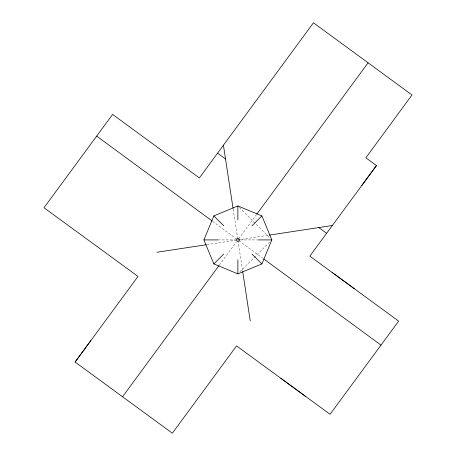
<?xml version="1.0" encoding="UTF-8"?>
<svg xmlns="http://www.w3.org/2000/svg" width="456" height="456" viewBox="0 0 456 456"><rect width="100%" height="100%" fill="white"/><g stroke="black" fill="none" stroke-linecap="round" stroke-linejoin="round"><path stroke-width="0.34" stroke-dasharray="2.28 1.71" d="M219.353 265.096L236.191 242.199M238.716 238.762L256.414 214.69M239.867 271.873L270.334 241.406M206.91 244.633L235.763 240.232M237.872 239.913L268.134 235.296M218.059 239.913L235.752 239.913M236.459 239.913L256.973 239.913M212.616 221.342L236.151 238.642M239.018 240.751L262.485 258.01M239.371 207.446L270.334 238.414M233.153 208.945L242.598 270.875"/><path stroke-width="0.68" d="M203.912 239.913L213.858 215.899L237.872 205.947L261.892 215.899L271.833 239.913L261.892 263.921L237.872 273.874L213.858 263.921L203.912 239.913L217.911 239.913M75.097 362.035L138.003 276.433L43.987 207.736L112.609 114.422L199.363 177.943L313.443 22.8L412.013 94.968L365.854 157.799L376.428 165.596L309.818 256.135L398.658 321.127L330.041 414.287L236.567 345.904L172.345 433.2L75.097 362.035L90.824 340.632M122.544 396.754L218.931 265.671M256.836 214.12L368.095 62.814M361.739 185.564L376.428 165.596M251.991 225.794L261.892 215.899M223.759 254.026L213.858 263.921M156.944 252.253L206.203 244.741M269.542 235.079L332.356 225.498M257.839 239.913L271.833 239.913M332.031 272.38L354.238 288.631M280.833 378.292L305.44 396.292M318.807 227.567L326.616 233.301M217.603 153.142L225.532 158.979M96.678 136.087L212.046 220.921M263.631 258.854L380.977 345.135M261.892 263.921L251.991 254.026M213.858 215.899L223.759 225.794M223.429 145.219L233.044 208.244M242.706 271.576L250.224 320.842M237.872 205.947L237.872 219.952M237.872 259.869L237.872 273.874M239.411 239.913L238.967 240.996L237.872 241.452L236.784 240.996L236.328 239.913L236.784 238.819L237.872 238.363L238.967 238.819L239.411 239.913"/></g></svg>
